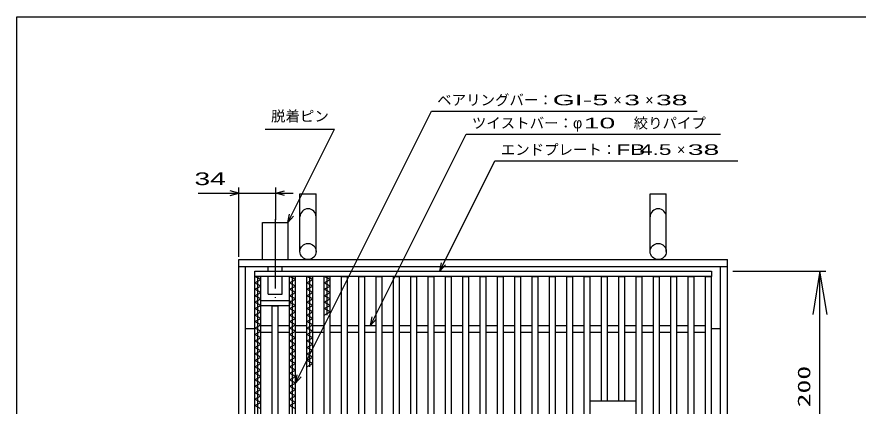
# Model space of a CAD drawing. Units: millimetres at full size, sheet at 1:5; details may follow other scales. Extents: x -910 to 868, y -641 to 524.
# Drawn here: x -862 to -134, y 187 to 524 of the extents above; entities that cross this region are included whole.
import ezdxf
from ezdxf.enums import TextEntityAlignment as Align

# ---------------------------------------------------------------- set-up
doc = ezdxf.new("R2010")
doc.units = ezdxf.units.MM
doc.header["$LTSCALE"] = 5
doc.linetypes.add('LONG_DASHED_DOTTED', pattern=[15.25, 12, -1.5, 0.25, -1.5])
for name, color, linetype, lineweight in [('0_2', 150, 'Continuous', 25), ('16', 3, 'Continuous', 25), ('17', 2, 'Continuous', 25), ('19', 6, 'Continuous', 25), ('22', 4, 'Continuous', 25)]:
    doc.layers.add(name, color=color, linetype=linetype, lineweight=lineweight)
doc.styles.add('ベクトル', font='')
doc.styles.add('ＭＳ ゴシック', font='')
doc.styles.get('ベクトル').set_extended_font_data('ベクトル')
doc.styles.get('ＭＳ ゴシック').set_extended_font_data('MS Gothic')

# ---------------------------------------------------------------- blocks, each defined once
blk = doc.blocks.new('open_arrow')
at = {"color": 0, "linetype": 'Continuous', "lineweight": -2}
blk.add_lwpolyline([(7.5, 1.25), (0, 0), (7.5, -1.25)], dxfattribs=at)

msp = doc.modelspace()

# ---------------------------------------------------------------- linework, layer by layer
at = {"layer": '0_2'}
for p, q in [((-862, -575.75), (-862, 524.25)), ((-862, 524.25), (868, 524.25))]:
    msp.add_line(p, q, dxfattribs=at)
at = {"layer": '16'}
for p, q in [((-656, 303.956), (-261, 303.956)), ((-656, 299.456), (-656, 303.956)), ((-261, 299.456), (-656, 299.456)), ((-656, -91.544), (-656, 299.456)), ((-656, 299.456), (-651, 299.456)), ((-651, 296.656), (-656, 299.456)), ((-653.5, 86.656), (-653.5, 299.456)), ((-651, -91.544), (-651, 299.456)), ((-626, -91.544), (-626, 299.456)), ((-626, 299.456), (-621, 299.456)), ((-621, 296.656), (-626, 299.456)), ((-623.5, 176.256), (-623.5, 299.456)), ((-621, -91.544), (-621, 299.456)), ((-611, -91.544), (-611, 299.456)), ((-611, 299.456), (-606, 299.456)), ((-606, 296.656), (-611, 299.456)), ((-608.5, 221.056), (-608.5, 299.456)), ((-606, -91.544), (-606, 299.456)), ((-596, -91.544), (-596, 299.456)), ((-596, 299.456), (-591, 299.456)), ((-591, 296.656), (-596, 299.456)), ((-593.5, 265.856), (-593.5, 299.456)), ((-591, -91.544), (-591, 299.456)), ((-581, -91.544), (-581, 299.456)), ((-581, 299.456), (-576, 299.456)), ((-576, -91.544), (-576, 299.456)), ((-566, -91.544), (-566, 299.456)), ((-566, 299.456), (-561, 299.456)), ((-561, -91.544), (-561, 299.456)), ((-551, -91.544), (-551, 299.456)), ((-551, 299.456), (-546, 299.456)), ((-546, -91.544), (-546, 299.456)), ((-536, -91.544), (-536, 299.456)), ((-536, 299.456), (-531, 299.456)), ((-531, -91.544), (-531, 299.456)), ((-521, -91.544), (-521, 299.456)), ((-521, 299.456), (-516, 299.456)), ((-516, -91.544), (-516, 299.456)), ((-506, -91.544), (-506, 299.456)), ((-506, 299.456), (-501, 299.456)), ((-501, -91.544), (-501, 299.456)), ((-491, -91.544), (-491, 299.456)), ((-491, 299.456), (-486, 299.456)), ((-486, -91.544), (-486, 299.456)), ((-476, -91.544), (-476, 299.456)), ((-476, 299.456), (-471, 299.456)), ((-471, -91.544), (-471, 299.456)), ((-461, -91.544), (-461, 299.456)), ((-461, 299.456), (-456, 299.456)), ((-456, -91.544), (-456, 299.456)), ((-446, -91.544), (-446, 299.456)), ((-446, 299.456), (-441, 299.456)), ((-441, -91.544), (-441, 299.456)), ((-431, -91.544), (-431, 299.456)), ((-431, 299.456), (-426, 299.456)), ((-426, -91.544), (-426, 299.456)), ((-416, -91.544), (-416, 299.456)), ((-416, 299.456), (-411, 299.456)), ((-411, -91.544), (-411, 299.456)), ((-401, -91.544), (-401, 299.456)), ((-401, 299.456), (-396, 299.456)), ((-396, -91.544), (-396, 299.456)), ((-386, -91.544), (-386, 299.456)), ((-386, 299.456), (-381, 299.456)), ((-381, -91.544), (-381, 299.456)), ((-371, -91.544), (-371, 299.456)), ((-371, 299.456), (-366, 299.456)), ((-366, -91.544), (-366, 299.456)), ((-356, 299.456), (-351, 299.456)), ((-356, 191.456), (-356, 299.456)), ((-351, 191.456), (-351, 299.456)), ((-341, 299.456), (-336, 299.456)), ((-341, 191.456), (-341, 299.456)), ((-336, 191.456), (-336, 299.456)), ((-326, -91.544), (-326, 299.456)), ((-326, 299.456), (-321, 299.456)), ((-321, -91.544), (-321, 299.456)), ((-311, -91.544), (-311, 299.456)), ((-311, 299.456), (-306, 299.456)), ((-306, -91.544), (-306, 299.456)), ((-296, -91.544), (-296, 299.456)), ((-296, 299.456), (-291, 299.456)), ((-291, -91.544), (-291, 299.456)), ((-281, -91.544), (-281, 299.456)), ((-281, 299.456), (-276, 299.456)), ((-276, -91.544), (-276, 299.456)), ((-266, -91.544), (-266, 299.456)), ((-266, 299.456), (-261, 299.456)), ((-261, 303.956), (-261, 299.456)), ((-261, -91.544), (-261, 299.456)), ((-656, 293.856), (-651, 296.656)), ((-651, 291.056), (-656, 293.856)), ((-626, 293.856), (-621, 296.656)), ((-621, 291.056), (-626, 293.856)), ((-611, 293.856), (-606, 296.656)), ((-606, 291.056), (-611, 293.856)), ((-596, 293.856), (-591, 296.656)), ((-591, 291.056), (-596, 293.856)), ((-656, 288.256), (-651, 291.056)), ((-651, 285.456), (-656, 288.256)), ((-656, 282.656), (-651, 285.456)), ((-626, 288.256), (-621, 291.056)), ((-621, 285.456), (-626, 288.256)), ((-626, 282.656), (-621, 285.456)), ((-611, 288.256), (-606, 291.056)), ((-606, 285.456), (-611, 288.256)), ((-611, 282.656), (-606, 285.456)), ((-596, 288.256), (-591, 291.056)), ((-591, 285.456), (-596, 288.256)), ((-596, 282.656), (-591, 285.456)), ((-651, 279.856), (-656, 282.656)), ((-656, 277.056), (-651, 279.856)), ((-651, 274.256), (-656, 277.056)), ((-651, 278.456), (-626, 278.456)), ((-651, 273.956), (-651, 278.456)), ((-621, 279.856), (-626, 282.656)), ((-626, 277.056), (-621, 279.856)), ((-626, 278.456), (-626, 273.956)), ((-621, 274.256), (-626, 277.056)), ((-606, 279.856), (-611, 282.656)), ((-611, 277.056), (-606, 279.856)), ((-606, 274.256), (-611, 277.056)), ((-591, 279.856), (-596, 282.656)), ((-596, 277.056), (-591, 279.856)), ((-591, 274.256), (-596, 277.056)), ((-656, 271.456), (-651, 274.256)), ((-651, 268.656), (-656, 271.456)), ((-626, 273.956), (-651, 273.956)), ((-641, -66.044), (-641, 273.956)), ((-641, 273.956), (-636, 273.956)), ((-636, -66.044), (-636, 273.956)), ((-626, 271.456), (-621, 274.256)), ((-621, 268.656), (-626, 271.456)), ((-611, 271.456), (-606, 274.256)), ((-606, 268.656), (-611, 271.456)), ((-596, 271.456), (-591, 274.256)), ((-591, 268.656), (-596, 271.456)), ((-656, 265.856), (-651, 268.656)), ((-651, 263.056), (-656, 265.856)), ((-656, 260.256), (-651, 263.056)), ((-626, 265.856), (-621, 268.656)), ((-621, 263.056), (-626, 265.856)), ((-626, 260.256), (-621, 263.056)), ((-611, 265.856), (-606, 268.656)), ((-606, 263.056), (-611, 265.856)), ((-611, 260.256), (-606, 263.056)), ((-596, 265.856), (-591, 268.656)), ((-651, 257.456), (-656, 260.256)), ((-656, 254.656), (-651, 257.456)), ((-651, 256.956), (-641, 256.956)), ((-636, 256.956), (-626, 256.956)), ((-621, 257.456), (-626, 260.256)), ((-626, 254.656), (-621, 257.456)), ((-621, 256.956), (-611, 256.956)), ((-606, 257.456), (-611, 260.256)), ((-611, 254.656), (-606, 257.456)), ((-606, 256.956), (-596, 256.956)), ((-591, 256.956), (-581, 256.956)), ((-576, 256.956), (-566, 256.956)), ((-561, 256.956), (-551, 256.956)), ((-546, 256.956), (-536, 256.956)), ((-531, 256.956), (-521, 256.956)), ((-516, 256.956), (-506, 256.956)), ((-501, 256.956), (-491, 256.956)), ((-486, 256.956), (-476, 256.956)), ((-471, 256.956), (-461, 256.956)), ((-456, 256.956), (-446, 256.956)), ((-441, 256.956), (-431, 256.956)), ((-426, 256.956), (-416, 256.956)), ((-411, 256.956), (-401, 256.956)), ((-396, 256.956), (-386, 256.956)), ((-381, 256.956), (-371, 256.956)), ((-366, 256.956), (-356, 256.956)), ((-351, 256.956), (-341, 256.956)), ((-336, 256.956), (-326, 256.956)), ((-321, 256.956), (-311, 256.956)), ((-306, 256.956), (-296, 256.956)), ((-291, 256.956), (-281, 256.956)), ((-276, 256.956), (-266, 256.956)), ((-651, 251.856), (-656, 254.656)), ((-656, 249.056), (-651, 251.856)), ((-651, 246.256), (-656, 249.056)), ((-651, 250.956), (-641, 250.956)), ((-636, 250.956), (-626, 250.956)), ((-621, 251.856), (-626, 254.656)), ((-626, 249.056), (-621, 251.856)), ((-621, 246.256), (-626, 249.056)), ((-621, 250.956), (-611, 250.956)), ((-606, 251.856), (-611, 254.656)), ((-611, 249.056), (-606, 251.856)), ((-606, 246.256), (-611, 249.056)), ((-606, 250.956), (-596, 250.956)), ((-591, 250.956), (-581, 250.956)), ((-576, 250.956), (-566, 250.956)), ((-561, 250.956), (-551, 250.956)), ((-546, 250.956), (-536, 250.956)), ((-531, 250.956), (-521, 250.956)), ((-516, 250.956), (-506, 250.956)), ((-501, 250.956), (-491, 250.956)), ((-486, 250.956), (-476, 250.956)), ((-471, 250.956), (-461, 250.956)), ((-456, 250.956), (-446, 250.956)), ((-441, 250.956), (-431, 250.956)), ((-426, 250.956), (-416, 250.956)), ((-411, 250.956), (-401, 250.956)), ((-396, 250.956), (-386, 250.956)), ((-381, 250.956), (-371, 250.956)), ((-366, 250.956), (-356, 250.956)), ((-351, 250.956), (-341, 250.956)), ((-336, 250.956), (-326, 250.956)), ((-321, 250.956), (-311, 250.956)), ((-306, 250.956), (-296, 250.956)), ((-291, 250.956), (-281, 250.956)), ((-276, 250.956), (-266, 250.956)), ((-656, 243.456), (-651, 246.256)), ((-651, 240.656), (-656, 243.456)), ((-656, 237.856), (-651, 240.656)), ((-626, 243.456), (-621, 246.256)), ((-621, 240.656), (-626, 243.456)), ((-626, 237.856), (-621, 240.656)), ((-611, 243.456), (-606, 246.256)), ((-606, 240.656), (-611, 243.456)), ((-611, 237.856), (-606, 240.656)), ((-651, 235.056), (-656, 237.856)), ((-656, 232.256), (-651, 235.056)), ((-621, 235.056), (-626, 237.856)), ((-626, 232.256), (-621, 235.056)), ((-606, 235.056), (-611, 237.856)), ((-611, 232.256), (-606, 235.056)), ((-651, 229.456), (-656, 232.256)), ((-656, 226.656), (-651, 229.456)), ((-651, 223.856), (-656, 226.656)), ((-621, 229.456), (-626, 232.256)), ((-626, 226.656), (-621, 229.456)), ((-621, 223.856), (-626, 226.656)), ((-606, 229.456), (-611, 232.256)), ((-611, 226.656), (-606, 229.456)), ((-606, 223.856), (-611, 226.656)), ((-656, 221.056), (-651, 223.856)), ((-651, 218.256), (-656, 221.056)), ((-626, 221.056), (-621, 223.856)), ((-621, 218.256), (-626, 221.056)), ((-611, 221.056), (-606, 223.856)), ((-656, 215.456), (-651, 218.256)), ((-651, 212.656), (-656, 215.456)), ((-656, 209.856), (-651, 212.656)), ((-626, 215.456), (-621, 218.256)), ((-621, 212.656), (-626, 215.456)), ((-626, 209.856), (-621, 212.656)), ((-651, 207.056), (-656, 209.856)), ((-656, 204.256), (-651, 207.056)), ((-651, 201.456), (-656, 204.256)), ((-621, 207.056), (-626, 209.856)), ((-626, 204.256), (-621, 207.056)), ((-621, 201.456), (-626, 204.256)), ((-656, 198.656), (-651, 201.456)), ((-651, 195.856), (-656, 198.656)), ((-626, 198.656), (-621, 201.456)), ((-621, 195.856), (-626, 198.656)), ((-656, 193.056), (-651, 195.856)), ((-651, 190.256), (-656, 193.056)), ((-656, 187.456), (-651, 190.256)), ((-626, 193.056), (-621, 195.856)), ((-621, 190.256), (-626, 193.056)), ((-626, 187.456), (-621, 190.256)), ((-651, 184.656), (-656, 187.456)), ((-621, 184.656), (-626, 187.456))]:
    msp.add_line(p, q, dxfattribs=at)
at = {"layer": '17', "color": 3}
msp.add_line((-326, 191.456), (-366, 191.456), dxfattribs=at)
at = {"layer": '19'}
for p, q in [((-617, 320.956), (-617, 370.956)), ((-617, 370.956), (-603, 370.956)), ((-603, 320.956), (-603, 370.956)), ((-314, 320.956), (-314, 370.956)), ((-314, 370.956), (-300, 370.956)), ((-300, 320.956), (-300, 370.956)), ((-649.5, 313.956), (-649.5, 345.956)), ((-649.5, 345.956), (-627.5, 345.956)), ((-627.5, 345.956), (-627.5, 313.956)), ((-670, 313.956), (-247, 313.956)), ((-670, -106.044), (-670, 313.956)), ((-247, -106.044), (-247, 313.956)), ((-670, 307.956), (-247, 307.956)), ((-664, -100.044), (-664, 307.956)), ((-644.5, 303.956), (-644.5, 307.956)), ((-632.5, 303.956), (-632.5, 307.956)), ((-253, -100.044), (-253, 307.956)), ((-644.5, 283.956), (-644.5, 299.456)), ((-632.5, 283.956), (-632.5, 299.456)), ((-644.5, 283.956), (-632.5, 283.956)), ((-656, 253.956), (-664, 253.956)), ((-253, 253.956), (-261, 253.956))]:
    msp.add_line(p, q, dxfattribs=at)
at = {"layer": '19', "linetype": 'LONG_DASHED_DOTTED'}
msp.add_line((-638.5, 348.956), (-638.5, 280.956), dxfattribs=at)
at = {"layer": '19'}
for centre in [(-610, 320.956), (-307, 320.956)]:
    msp.add_circle(centre, 7, dxfattribs=at)
for centre in [(-610, 350.956), (-307, 350.956)]:
    msp.add_arc(centre, 7, 0, 180, dxfattribs=at)
at = {"layer": '22'}
for p, q in [((-621, 206.956), (-503.25, 442.456)), ((-503.25, 442.456), (-273.25, 442.456)), ((-647, 426.956), (-587, 426.956)), ((-627.5, 345.956), (-587, 426.956)), ((-556, 256.956), (-473.25, 422.456)), ((-473.25, 422.456), (-253.25, 422.456)), ((-496, 303.956), (-448.25, 399.456)), ((-448.25, 399.456), (-238.25, 399.456)), ((-705, 371.456), (-670, 371.456)), ((-670, 371.456), (-677.5, 373.456)), ((-677.5, 369.456), (-670, 371.456)), ((-670, 316.456), (-670, 376.456)), ((-670, 371.456), (-638, 371.456)), ((-638, 348.456), (-638, 376.456)), ((-638, 371.456), (-630.5, 373.456)), ((-630.5, 369.456), (-638, 371.456)), ((-638, 371.456), (-623, 371.456)), ((-627.5, 345.956), (-626, 353.256)), ((-627.5, 345.956), (-622.5, 351.456)), ((-496, 303.956), (-494.5, 311.256)), ((-496, 303.956), (-491, 309.456)), ((-242.425, 303.956), (-162.092, 303.956)), ((-167.092, 103.956), (-167.092, 303.956)), ((-556, 256.956), (-554.5, 264.256)), ((-556, 256.956), (-551, 262.456)), ((-621, 206.956), (-619.5, 214.256)), ((-621, 206.956), (-616, 212.456))]:
    msp.add_line(p, q, dxfattribs=at)

# ---------------------------------------------------------------- block references
at = {"layer": '22', "xscale": 5, "yscale": 5, "rotation": 270}
msp.add_blockref('open_arrow', (-167.092, 303.956), dxfattribs=at)

# ---------------------------------------------------------------- texts
at = {"layer": '22', "color": 2, "style": 'ベクトル'}
for s, p in [('ベアリングバー：', (-498.25, 452.206)), ('×', (-345.75, 452.206)), ('×', (-318.25, 452.206)), ('脱着ピン', (-642, 438.206)), ('ツイストバー：', (-468.25, 432.206)), ('絞りパイプ', (-328.25, 432.206)), ('φ', (-380.75, 432.206)), ('エンドプレート：', (-443.25, 409.206)), ('×', (-290.75, 409.206))]:
    msp.add_text(s, height=9.164, dxfattribs=at).set_placement(p, align=Align.MIDDLE_LEFT)
for s, height, width, p in [('GI-', 9.164, 2, (-398.25, 452.206)), (' 5 ', 9.164, 2, (-370.75, 452.206)), (' 3 ', 9.164, 2, (-343.25, 452.206)), (' 38 ', 9.164, 2, (-315.75, 452.206)), (' 10 ', 9.164, 2, (-378.25, 432.206)), ('FB', 9.164, 1.6, (-343.25, 409.206)), (' 4.5 ', 9.164, 1.6, (-328.25, 409.206)), (' 38 ', 9.164, 2, (-288.25, 409.206)), (' 34 ', 11, 1.65, (-715, 383.956))]:
    msp.add_text(s, height=height, dxfattribs=dict(at, width=width)).set_placement(p, align=Align.MIDDLE_LEFT)
at = {"layer": '22', "style": 'ＭＳ ゴシック', "width": 1.6}
msp.add_text('200', height=11, rotation=90, dxfattribs=at).set_placement((-172.092, 203.956), align=Align.BOTTOM_CENTER)

doc.saveas('drawing.dxf')
